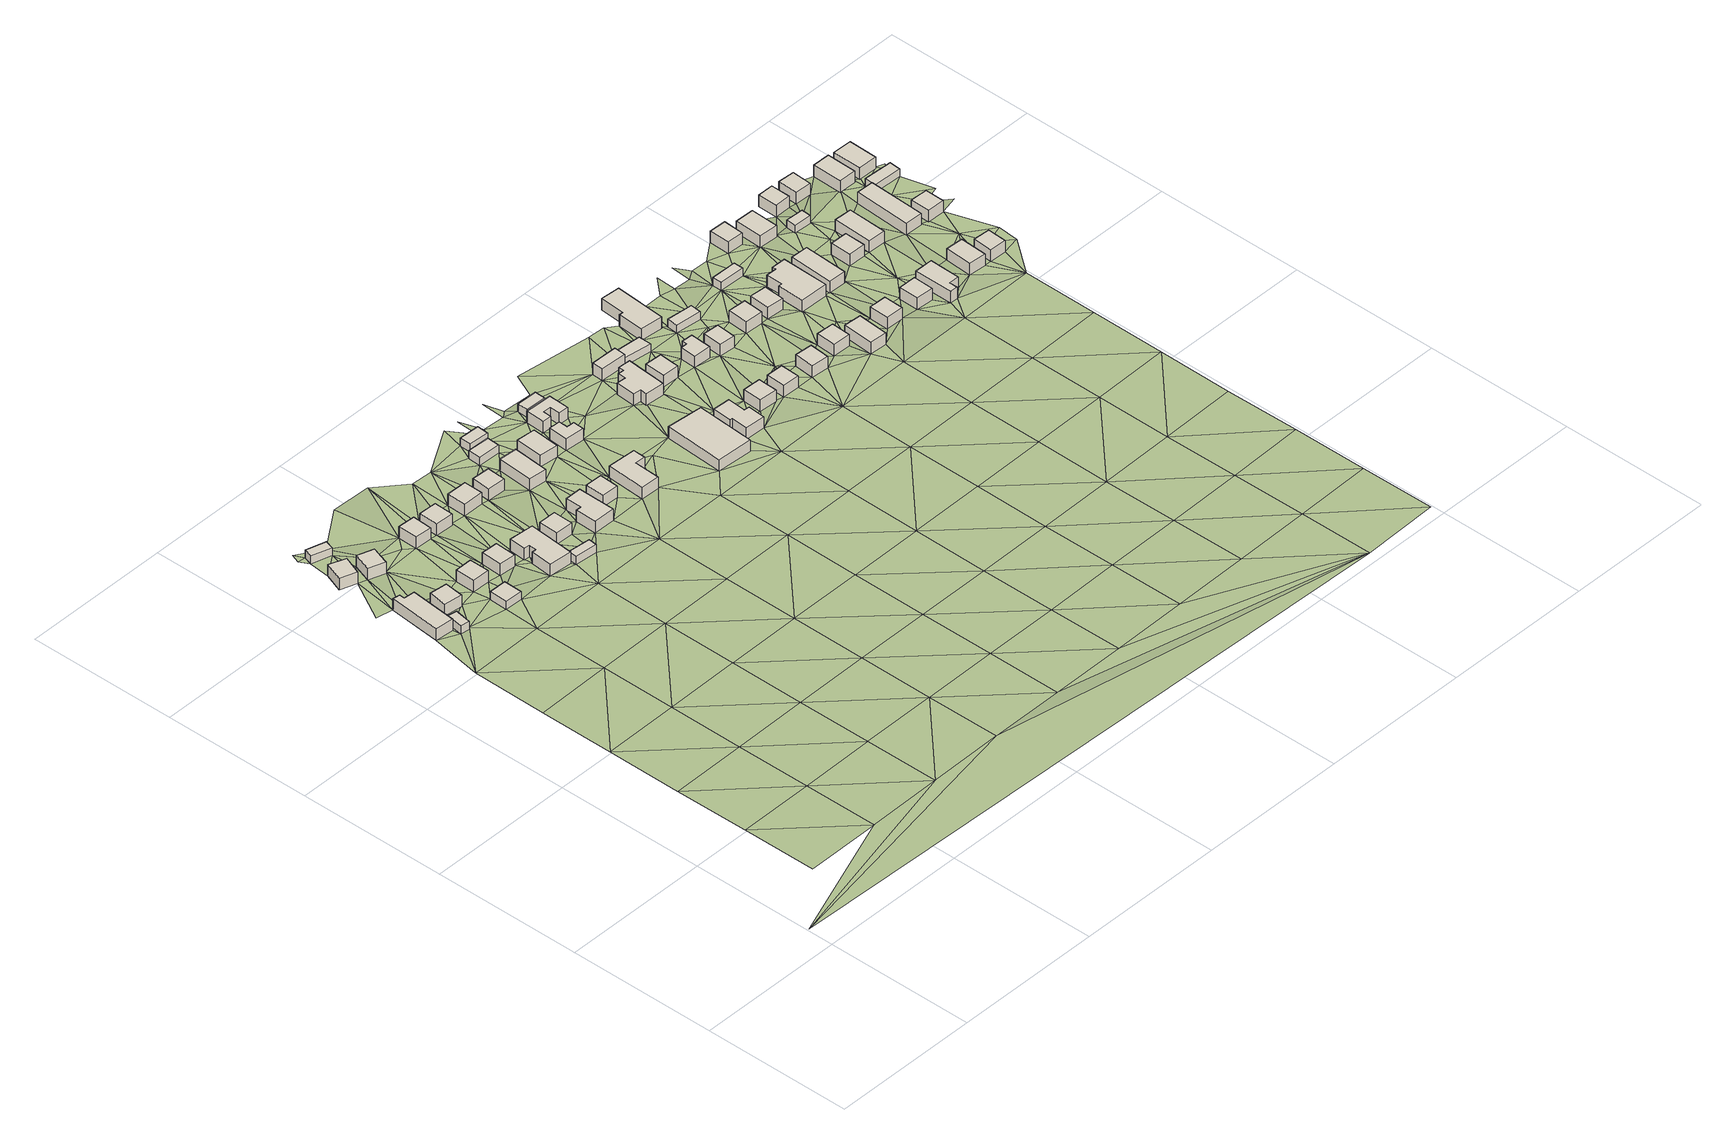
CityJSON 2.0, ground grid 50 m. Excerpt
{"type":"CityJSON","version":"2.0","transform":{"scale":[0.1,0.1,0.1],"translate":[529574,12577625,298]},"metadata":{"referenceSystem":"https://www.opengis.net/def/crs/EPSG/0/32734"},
"CityObjects":{
"building1":{"type":"Building","attributes":{"address":"93 Thorn Lane Mamre 7347 Cape Town","building":"house","building:levels":"1","building_height":4.1,"plus_code":"4FRWFFP7+34F","ground_height":160.48,"roof_height":164.58},"geometry":[{"type":"Solid","lod":"1","boundaries":[[[[0,1,2,3]],[[1,4,5,2]],[[4,6,7,5]],[[6,8,9,7]],[[8,10,11,9]],[[10,0,3,11]],[[3,2,5,7,9,11]],[[10,8,6,4,1,0]]]]}]},
"building2":{"type":"Building","attributes":{"building":"cabin","building:levels":"1","building_height":2.8,"plus_code":"4FRWFFP7+24X","ground_height":160.48,"roof_height":163.28},"geometry":[{"type":"Solid","lod":"1","boundaries":[[[[12,13,14,15]],[[13,16,17,14]],[[16,18,19,17]],[[18,12,15,19]],[[15,14,17,19]],[[18,16,13,12]]]]}]},
"building3":{"type":"Building","attributes":{"address":"96 Thorn Lane Mamre 7347 Cape Town","building":"house","building:levels":"1","building_height":4.1,"plus_code":"4FRWFFP7+54F","ground_height":160.54,"roof_height":164.64},"geometry":[{"type":"Solid","lod":"1","boundaries":[[[[20,21,22,23]],[[21,24,25,22]],[[24,26,27,25]],[[26,20,23,27]],[[23,22,25,27]],[[26,24,21,20]]]]}]},
"building4":{"type":"Building","attributes":{"address":"91 Thorn Lane Mamre 7347 Cape Town","building":"house","building:levels":"1","building_height":4.1,"plus_code":"4FRWFFP7+35C","ground_height":160.48,"roof_height":164.58},"geometry":[{"type":"Solid","lod":"1","boundaries":[[[[28,29,30,31]],[[29,32,33,30]],[[32,34,35,33]],[[34,28,31,35]],[[31,30,33,35]],[[34,32,29,28]]]]}]},
"building5":{"type":"Building","attributes":{"building":"cabin","building:levels":"1","building_height":2.8,"plus_code":"4FRWFFP7+64G","ground_height":160.51,"roof_height":163.31},"geometry":[{"type":"Solid","lod":"1","boundaries":[[[[36,37,38,39]],[[37,40,41,38]],[[40,42,43,41]],[[42,36,39,43]],[[39,38,41,43]],[[42,40,37,36]]]]}]},
"building6":{"type":"Building","attributes":{"address":"92 Thorn Lane Mamre 7347 Cape Town","building":"house","building:levels":"1","building_height":4.1,"plus_code":"4FRWFFP7+556","ground_height":160.54,"roof_height":164.64},"geometry":[{"type":"Solid","lod":"1","boundaries":[[[[44,45,46,47]],[[45,48,49,46]],[[48,50,51,49]],[[50,44,47,51]],[[47,46,49,51]],[[50,48,45,44]]]]}]},
"building7":{"type":"Building","attributes":{"building":"cabin","building:levels":"1","building_height":2.8,"plus_code":"4FRWFFP7+26M","ground_height":160.92,"roof_height":163.72},"geometry":[{"type":"Solid","lod":"1","boundaries":[[[[52,53,54,55]],[[53,56,57,54]],[[56,58,59,57]],[[58,52,55,59]],[[55,54,57,59]],[[58,56,53,52]]]]}]},
"building8":{"type":"Building","attributes":{"address":"89 Thorn Lane Mamre 7347 Cape Town","building":"house","building:levels":"1","building_height":4.1,"plus_code":"4FRWFFP7+36F","ground_height":161.08,"roof_height":165.18},"geometry":[{"type":"Solid","lod":"1","boundaries":[[[[60,61,62,63]],[[61,64,65,62]],[[64,66,67,65]],[[66,60,63,67]],[[63,62,65,67]],[[66,64,61,60]]]]}]},
"building9":{"type":"Building","attributes":{"address":"87 Thorn Lane Mamre 7347 Cape Town","building":"house","building:levels":"1","building_height":4.1,"plus_code":"4FRWFFP7+37C","ground_height":161.08,"roof_height":165.18},"geometry":[{"type":"Solid","lod":"1","boundaries":[[[[68,69,70,71]],[[69,72,73,70]],[[72,74,75,73]],[[74,68,71,75]],[[71,70,73,75]],[[74,72,69,68]]]]}]},
"building10":{"type":"Building","attributes":{"address":"90 Thorn Lane Mamre 7347 Cape Town","building":"house","building:levels":"1","building_height":4.1,"plus_code":"4FRWFFP7+568","ground_height":161.17,"roof_height":165.27},"geometry":[{"type":"Solid","lod":"1","boundaries":[[[[76,77,78,79]],[[77,80,81,78]],[[80,82,83,81]],[[82,76,79,83]],[[79,78,81,83]],[[82,80,77,76]]]]}]},
"building11":{"type":"Building","attributes":{"address":"85 Thorn Lane Mamre 7347 Cape Town","building":"house","building:levels":"1","building_height":4.1,"plus_code":"4FRWFFP7+382","ground_height":161.43,"roof_height":165.53},"geometry":[{"type":"Solid","lod":"1","boundaries":[[[[84,85,86,87]],[[85,88,89,86]],[[88,90,91,89]],[[90,92,93,91]],[[92,94,95,93]],[[94,96,97,95]],[[96,98,99,97]],[[98,84,87,99]],[[87,86,89,91,93,95,97,99]],[[98,96,94,92,90,88,85,84]]]]}]},
"building12":{"type":"Building","attributes":{"address":"88 Thorn Lane Mamre 7347 Cape Town","building":"house","building:levels":"1","building_height":4.1,"plus_code":"4FRWFFP7+577","ground_height":161.17,"roof_height":165.27},"geometry":[{"type":"Solid","lod":"1","boundaries":[[[[100,101,102,103]],[[101,104,105,102]],[[104,106,107,105]],[[106,100,103,107]],[[103,102,105,107]],[[106,104,101,100]]]]}]},
"building13":{"type":"Building","attributes":{"building":"cabin","building:levels":"1","building_height":2.8,"plus_code":"4FRWFFP7+28G","ground_height":161.43,"roof_height":164.23},"geometry":[{"type":"Solid","lod":"1","boundaries":[[[[108,109,110,111]],[[109,112,113,110]],[[112,114,115,113]],[[114,108,111,115]],[[111,110,113,115]],[[114,112,109,108]]]]}]},
"building14":{"type":"Building","attributes":{"address":"83 Thorn Lane Mamre 7347 Cape Town","building":"house","building:levels":"1","building_height":4.1,"plus_code":"4FRWFFP7+389","ground_height":161.64,"roof_height":165.74},"geometry":[{"type":"Solid","lod":"1","boundaries":[[[[116,117,118,119]],[[117,120,121,118]],[[120,122,123,121]],[[122,116,119,123]],[[119,118,121,123]],[[122,120,117,116]]]]}]},
"building15":{"type":"Building","attributes":{"address":"86 Thorn Lane Mamre 7347 Cape Town","building":"house","building:levels":"1","building_height":4.1,"plus_code":"4FRWFFP7+587","ground_height":161.76,"roof_height":165.86},"geometry":[{"type":"Solid","lod":"1","boundaries":[[[[124,125,126,127]],[[125,128,129,126]],[[128,130,131,129]],[[130,124,127,131]],[[127,126,129,131]],[[130,128,125,124]]]]}]},
"building16":{"type":"Building","attributes":{"address":"84 Thorn Lane Mamre 7347 Cape Town","building":"house","building:levels":"1","building_height":4.1,"plus_code":"4FRWFFP7+592","ground_height":161.76,"roof_height":165.86},"geometry":[{"type":"Solid","lod":"1","boundaries":[[[[132,133,134,135]],[[133,136,137,134]],[[136,138,139,137]],[[138,132,135,139]],[[135,134,137,139]],[[138,136,133,132]]]]}]},
"building17":{"type":"Building","attributes":{"address":"81 Thorn Lane Mamre 7347 Cape Town","building":"house","building:levels":"1","building_height":4.1,"plus_code":"4FRWFFP7+29X","ground_height":162.16,"roof_height":166.26},"geometry":[{"type":"Solid","lod":"1","boundaries":[[[[140,141,142,143]],[[141,144,145,142]],[[144,146,147,145]],[[146,148,149,147]],[[148,150,151,149]],[[150,140,143,151]],[[143,142,145,147,149,151]],[[150,148,146,144,141,140]]]]}]},
"building18":{"type":"Building","attributes":{"address":"82 Thorn Lane Mamre 7347 Cape Town","building":"house","building:levels":"1","building_height":4.1,"plus_code":"4FRWFFP7+49X","ground_height":162.25,"roof_height":166.35},"geometry":[{"type":"Solid","lod":"1","boundaries":[[[[152,153,154,155]],[[153,156,157,154]],[[156,158,159,157]],[[158,152,155,159]],[[155,154,157,159]],[[158,156,153,152]]]]}]},
"building19":{"type":"Building","attributes":{"address":"79 Thorn Lane Mamre 7347 Cape Town","building":"house","building:levels":"1","building_height":4.1,"plus_code":"4FRWFFP7+3C8","ground_height":162.16,"roof_height":166.26},"geometry":[{"type":"Solid","lod":"1","boundaries":[[[[160,161,162,163]],[[161,164,165,162]],[[164,166,167,165]],[[166,160,163,167]],[[163,162,165,167]],[[166,164,161,160]]]]}]},
"building20":{"type":"Building","attributes":{"building":"cabin","building:levels":"1","building_height":2.8,"plus_code":"4FRWFFP7+59X","ground_height":162.25,"roof_height":165.05},"geometry":[{"type":"Solid","lod":"1","boundaries":[[[[168,169,170,171]],[[169,172,173,170]],[[172,174,175,173]],[[174,168,171,175]],[[171,170,173,175]],[[174,172,169,168]]]]}]},
"building21":{"type":"Building","attributes":{"building":"cabin","building:levels":"1","building_height":2.8,"plus_code":"4FRWFFP7+6C6","ground_height":162.2,"roof_height":165},"geometry":[{"type":"Solid","lod":"1","boundaries":[[[[176,177,178,179]],[[177,180,181,178]],[[180,182,183,181]],[[182,176,179,183]],[[179,178,181,183]],[[182,180,177,176]]]]}]},
"building22":{"type":"Building","attributes":{"address":"80 Thorn Lane Mamre 7347 Cape Town","building":"house","building:levels":"1","building_height":4.1,"plus_code":"4FRWFFP7+5C5","ground_height":162.25,"roof_height":166.35},"geometry":[{"type":"Solid","lod":"1","boundaries":[[[[184,185,186,187]],[[185,188,189,186]],[[188,190,191,189]],[[190,184,187,191]],[[187,186,189,191]],[[190,188,185,184]]]]}]},
"building23":{"type":"Building","attributes":{"address":"77 Thorn Lane Mamre 7347 Cape Town","building":"house","building:levels":"1","building_height":4.1,"plus_code":"4FRWFFP7+2FV","ground_height":162.16,"roof_height":166.26},"geometry":[{"type":"Solid","lod":"1","boundaries":[[[[192,193,194,195]],[[193,196,197,194]],[[196,198,199,197]],[[198,200,201,199]],[[200,202,203,201]],[[202,192,195,203]],[[195,194,197,199,201,203]],[[202,200,198,196,193,192]]]]}]},
"building24":{"type":"Building","attributes":{"address":"78 Thorn Lane Mamre 7347 Cape Town","building":"house","building:levels":"1","building_height":4.1,"plus_code":"4FRWFFP7+4FW","ground_height":162.25,"roof_height":166.35},"geometry":[{"type":"Solid","lod":"1","boundaries":[[[[204,205,206,207]],[[205,208,209,206]],[[208,210,211,209]],[[210,212,213,211]],[[212,214,215,213]],[[214,204,207,215]],[[207,206,209,211,213,215]],[[214,212,210,208,205,204]]]]}]},
"building25":{"type":"Building","attributes":{"address":"Thorn Lane Mamre 7347 Cape Town","building":"house","building:levels":"1","building_height":4.1,"plus_code":"4FRWFFP7+5FQ","ground_height":162.25,"roof_height":166.35},"geometry":[{"type":"Solid","lod":"1","boundaries":[[[[216,217,218,219]],[[217,220,221,218]],[[220,222,223,221]],[[222,224,225,223]],[[224,226,227,225]],[[226,228,229,227]],[[228,230,231,229]],[[230,216,219,231]],[[219,218,221,223,225,227,229,231]],[[230,228,226,224,222,220,217,216]]]]}]},
"building26":{"type":"Building","attributes":{"building":"cabin","building:levels":"1","building_height":2.8,"plus_code":"4FRWFFP7+6F5","ground_height":162.59,"roof_height":165.39},"geometry":[{"type":"Solid","lod":"1","boundaries":[[[[232,233,234,235]],[[233,236,237,234]],[[236,238,239,237]],[[238,232,235,239]],[[235,234,237,239]],[[238,236,233,232]]]]}]},
"building27":{"type":"Building","attributes":{"building":"yes","building:levels":"1","building_height":4.1,"plus_code":"4FRWFFP7+2HP","ground_height":162.23,"roof_height":166.33},"geometry":[{"type":"Solid","lod":"1","boundaries":[[[[240,241,242,243]],[[241,244,245,242]],[[244,246,247,245]],[[246,240,243,247]],[[243,242,245,247]],[[246,244,241,240]]]]}]},
"building28":{"type":"Building","attributes":{"address":"73 Thorn Lane Mamre 7347 Cape Town","building":"house","building:levels":"1","building_height":4.1,"plus_code":"4FRWFFP7+2JW","ground_height":162.52,"roof_height":166.62},"geometry":[{"type":"Solid","lod":"1","boundaries":[[[[248,249,250,251]],[[249,252,253,250]],[[252,254,255,253]],[[254,256,257,255]],[[256,258,259,257]],[[258,260,261,259]],[[260,262,263,261]],[[262,248,251,263]],[[251,250,253,255,257,259,261,263]],[[262,260,258,256,254,252,249,248]]]]}]},
"building29":{"type":"Building","attributes":{"address":"76 Thorn Lane Mamre 7347 Cape Town","building":"house","building:levels":"1","building_height":4.1,"plus_code":"4FRWFFP7+4HX","ground_height":162.63,"roof_height":166.73},"geometry":[{"type":"Solid","lod":"1","boundaries":[[[[264,265,266,267]],[[265,268,269,266]],[[268,270,271,269]],[[270,272,273,271]],[[272,274,275,273]],[[274,276,277,275]],[[276,278,279,277]],[[278,280,281,279]],[[280,282,283,281]],[[282,264,267,283]],[[267,266,269,271,273,275,277,279,281,283]],[[282,280,278,276,274,272,270,268,265,264]]]]}]},
"building30":{"type":"Building","attributes":{"building":"yes","building:levels":"1","building_height":4.1,"plus_code":"4FRWFFP7+5JJ","ground_height":163.01,"roof_height":167.11},"geometry":[{"type":"Solid","lod":"1","boundaries":[[[[284,285,286,287]],[[285,288,289,286]],[[288,290,291,289]],[[290,284,287,291]],[[287,286,289,291]],[[290,288,285,284]]]]}]},
"building31":{"type":"Building","attributes":{"address":"74 Thorn Lane Mamre 7347 Cape Town","building":"house","building:levels":"1","building_height":4.1,"plus_code":"4FRWFFP7+4JQ","ground_height":163.01,"roof_height":167.11},"geometry":[{"type":"Solid","lod":"1","boundaries":[[[[292,293,294,295]],[[293,296,297,294]],[[296,298,299,297]],[[298,292,295,299]],[[295,294,297,299]],[[298,296,293,292]]]]}]},
"building32":{"type":"Building","attributes":{"address":"71 Thorn Lane Mamre 7347 Cape Town","building":"house","building:levels":"1","building_height":4.1,"plus_code":"4FRWFFP7+2MW","ground_height":162.96,"roof_height":167.06},"geometry":[{"type":"Solid","lod":"1","boundaries":[[[[300,301,302,303]],[[301,304,305,302]],[[304,306,307,305]],[[306,300,303,307]],[[303,302,305,307]],[[306,304,301,300]]]]}]},
"building33":{"type":"Building","attributes":{"building":"cabin","building:levels":"1","building_height":2.8,"plus_code":"4FRWFFP7+5JQ","ground_height":163.01,"roof_height":165.81},"geometry":[{"type":"Solid","lod":"1","boundaries":[[[[285,284,308,309]],[[284,310,311,308]],[[310,312,313,311]],[[312,285,309,313]],[[309,308,311,313]],[[312,310,284,285]]]]}]},
"building34":{"type":"Building","attributes":{"address":"69 Thorn Lane Mamre 7347 Cape Town","building":"house","building:levels":"1","building_height":4.1,"plus_code":"4FRWFFP7+2PM","ground_height":163.37,"roof_height":167.47},"geometry":[{"type":"Solid","lod":"1","boundaries":[[[[314,315,316,317]],[[315,318,319,316]],[[318,320,321,319]],[[320,314,317,321]],[[317,316,319,321]],[[320,318,315,314]]]]}]},
"building35":{"type":"Building","attributes":{"address":"72 Thorn Lane Mamre 7347 Cape Town","building":"house","building:levels":"1","building_height":4.1,"plus_code":"4FRWFFP7+4MQ","ground_height":163.01,"roof_height":167.11},"geometry":[{"type":"Solid","lod":"1","boundaries":[[[[322,323,324,325]],[[323,326,327,324]],[[326,328,329,327]],[[328,330,331,329]],[[330,332,333,331]],[[332,322,325,333]],[[325,324,327,329,331,333]],[[332,330,328,326,323,322]]]]}]},
"building36":{"type":"Building","attributes":{"address":"70 Thorn Lane Mamre 7347 Cape Town","building":"house","building:levels":"1","building_height":4.1,"plus_code":"4FRWFFP7+4PF","ground_height":163.37,"roof_height":167.47},"geometry":[{"type":"Solid","lod":"1","boundaries":[[[[334,335,336,337]],[[335,338,339,336]],[[338,340,341,339]],[[340,334,337,341]],[[337,336,339,341]],[[340,338,335,334]]]]}]},
"building37":{"type":"Building","attributes":{"address":"51 Palm Lane Mamre 7347 Cape Town","building":"house","building:levels":"1","building_height":4.1,"plus_code":"4FRWFFP7+6M5","ground_height":162.97,"roof_height":167.07},"geometry":[{"type":"Solid","lod":"1","boundaries":[[[[342,343,344,345]],[[343,346,347,344]],[[346,348,349,347]],[[348,350,351,349]],[[350,352,353,351]],[[352,342,345,353]],[[345,344,347,349,351,353]],[[352,350,348,346,343,342]]]]}]},
"building38":{"type":"Building","attributes":{"address":"67 Thorn Lane Mamre 7347 Cape Town","building":"house","building:levels":"1","building_height":4.1,"plus_code":"4FRWFFP7+2QM","ground_height":163.37,"roof_height":167.47},"geometry":[{"type":"Solid","lod":"1","boundaries":[[[[354,355,356,357]],[[355,358,359,356]],[[358,360,361,359]],[[360,354,357,361]],[[357,356,359,361]],[[360,358,355,354]]]]}]},
"building39":{"type":"Building","attributes":{"building":"cabin","building:levels":"1","building_height":2.8,"plus_code":"4FRWFFP7+5PG","ground_height":163.37,"roof_height":166.17},"geometry":[{"type":"Solid","lod":"1","boundaries":[[[[362,363,364,365]],[[363,366,367,364]],[[366,368,369,367]],[[368,362,365,369]],[[365,364,367,369]],[[368,366,363,362]]]]}]},
"building40":{"type":"Building","attributes":{"address":"68 Thorn Lane Mamre 7347 Cape Town","building":"house","building:levels":"1","building_height":4.1,"plus_code":"4FRWFFP7+4QG","ground_height":163.37,"roof_height":167.47},"geometry":[{"type":"Solid","lod":"1","boundaries":[[[[370,371,372,373]],[[371,374,375,372]],[[374,376,377,375]],[[376,370,373,377]],[[373,372,375,377]],[[376,374,371,370]]]]}]},
"building41":{"type":"Building","attributes":{"address":"65 Thorn Lane Mamre 7347 Cape Town","building":"house","building:levels":"1","building_height":4.1,"plus_code":"4FRWFFP7+2RJ","ground_height":163.92,"roof_height":168.02},"geometry":[{"type":"Solid","lod":"1","boundaries":[[[[378,379,380,381]],[[379,382,383,380]],[[382,384,385,383]],[[384,378,381,385]],[[381,380,383,385]],[[384,382,379,378]]]]}]},
"building42":{"type":"Building","attributes":{"address":"63 Thorn Lane Mamre 7347 Cape Town","building":"house","building:levels":"1","building_height":4.1,"plus_code":"4FRWFFP7+2RH","ground_height":163.48,"roof_height":167.58},"geometry":[{"type":"Solid","lod":"1","boundaries":[[[[386,387,388,389]],[[387,390,391,388]],[[390,392,393,391]],[[392,386,389,393]],[[389,388,391,393]],[[392,390,387,386]]]]}]},
"building43":{"type":"Building","attributes":{"address":"66 Thorn Lane Mamre 7347 Cape Town","building":"house","building:levels":"1","building_height":4.1,"plus_code":"4FRWFFP7+4RC","ground_height":163.76,"roof_height":167.86},"geometry":[{"type":"Solid","lod":"1","boundaries":[[[[394,395,396,397]],[[395,398,399,396]],[[398,400,401,399]],[[400,394,397,401]],[[397,396,399,401]],[[400,398,395,394]]]]}]},
"building44":{"type":"Building","attributes":{"building":"cabin","building:levels":"1","building_height":2.8,"plus_code":"4FRWFFP7+5RM","ground_height":163.76,"roof_height":166.56},"geometry":[{"type":"Solid","lod":"1","boundaries":[[[[402,403,404,405]],[[403,406,407,404]],[[406,408,409,407]],[[408,402,405,409]],[[405,404,407,409]],[[408,406,403,402]]]]}]},
"building45":{"type":"Building","attributes":{"address":"64 Thorn Lane Mamre 7347 Cape Town","building":"house","building:levels":"1","building_height":4.1,"plus_code":"4FRWFFP7+4V6","ground_height":163.76,"roof_height":167.86},"geometry":[{"type":"Solid","lod":"1","boundaries":[[[[410,411,412,413]],[[411,414,415,412]],[[414,416,417,415]],[[416,418,419,417]],[[418,420,421,419]],[[420,422,423,421]],[[422,424,425,423]],[[424,410,413,425]],[[413,412,415,417,419,421,423,425]],[[424,422,420,418,416,414,411,410]]]]}]},
"building46":{"type":"Building","attributes":{"address":"61 Thorn Lane Mamre 7347 Cape Town","building":"house","building:levels":"1","building_height":4.1,"plus_code":"4FRWFFP7+2VH","ground_height":163.92,"roof_height":168.02},"geometry":[{"type":"Solid","lod":"1","boundaries":[[[[426,427,428,429]],[[427,430,431,428]],[[430,432,433,431]],[[432,426,429,433]],[[429,428,431,433]],[[432,430,427,426]]]]}]},
"building47":{"type":"Building","attributes":{"address":"62 Thorn Lane Mamre 7347 Cape Town","building":"house","building:levels":"1","building_height":4.1,"plus_code":"4FRWFFP7+4VH","ground_height":163.76,"roof_height":167.86},"geometry":[{"type":"Solid","lod":"1","boundaries":[[[[434,435,436,437]],[[435,438,439,436]],[[438,440,441,439]],[[440,434,437,441]],[[437,436,439,441]],[[440,438,435,434]]]]}]},
"building48":{"type":"Building","attributes":{"address":"59 Palm Lane Mamre 7347 Cape Town","building":"house","building:levels":"1","building_height":4.1,"plus_code":"4FRWFFP7+6VF","ground_height":163.5,"roof_height":167.6},"geometry":[{"type":"Solid","lod":"1","boundaries":[[[[442,443,444,445]],[[443,446,447,444]],[[446,448,449,447]],[[448,442,445,449]],[[445,444,447,449]],[[448,446,443,442]]]]}]},
"building49":{"type":"Building","attributes":{"address":"59 Thorn Lane Mamre 7347 Cape Town","building":"house","building:levels":"1","building_height":4.1,"plus_code":"4FRWFFP7+2WH","ground_height":164.05,"roof_height":168.15},"geometry":[{"type":"Solid","lod":"1","boundaries":[[[[450,451,452,453]],[[451,454,455,452]],[[454,456,457,455]],[[456,450,453,457]],[[453,452,455,457]],[[456,454,451,450]]]]}]},
"building50":{"type":"Building","attributes":{"address":"61 Palm Lane Mamre 7347 Cape Town","building":"house","building:levels":"1","building_height":4.1,"plus_code":"4FRWFFP7+6W2","ground_height":163.5,"roof_height":167.6},"geometry":[{"type":"Solid","lod":"1","boundaries":[[[[458,459,460,461]],[[459,462,463,460]],[[462,464,465,463]],[[464,458,461,465]],[[461,460,463,465]],[[464,462,459,458]]]]}]},
"building51":{"type":"Building","attributes":{"address":"57 Thorn Lane Mamre 7347 Cape Town","building":"house","building:levels":"1","building_height":4.1,"plus_code":"4FRWFFP7+2XF","ground_height":164.05,"roof_height":168.15},"geometry":[{"type":"Solid","lod":"1","boundaries":[[[[466,467,468,469]],[[467,470,471,468]],[[470,472,473,471]],[[472,474,475,473]],[[474,476,477,475]],[[476,466,469,477]],[[469,468,471,473,475,477]],[[476,474,472,470,467,466]]]]}]},
"building52":{"type":"Building","attributes":{"address":"60 Thorn Lane Mamre 7347 Cape Town","building":"house","building:levels":"1","building_height":4.1,"plus_code":"4FRWFFP7+4W9","ground_height":164.05,"roof_height":168.15},"geometry":[{"type":"Solid","lod":"1","boundaries":[[[[478,479,480,481]],[[479,482,483,480]],[[482,484,485,483]],[[484,478,481,485]],[[481,480,483,485]],[[484,482,479,478]]]]}]},
"building53":{"type":"Building","attributes":{"building":"cabin","building:levels":"1","building_height":2.8,"plus_code":"4FRWFFP7+5XJ","ground_height":163.62,"roof_height":166.42},"geometry":[{"type":"Solid","lod":"1","boundaries":[[[[486,487,488,489]],[[487,490,491,488]],[[490,492,493,491]],[[492,486,489,493]],[[489,488,491,493]],[[492,490,487,486]]]]}]},
"building54":{"type":"Building","attributes":{"address":"58 Thorn Lane Mamre 7347 Cape Town","building":"house","building:levels":"1","building_height":4.1,"plus_code":"4FRWFFP7+4XG","ground_height":164.05,"roof_height":168.15},"geometry":[{"type":"Solid","lod":"1","boundaries":[[[[494,495,496,497]],[[495,498,499,496]],[[498,500,501,499]],[[500,494,497,501]],[[497,496,499,501]],[[500,498,495,494]]]]}]},
"building55":{"type":"Building","attributes":{"address":"63 Palm Lane Mamre 7347 Cape Town","building":"house","building:levels":"1","building_height":4.1,"plus_code":"4FRWFFP7+6XC","ground_height":163.62,"roof_height":167.72},"geometry":[{"type":"Solid","lod":"1","boundaries":[[[[502,503,504,505]],[[503,506,507,504]],[[506,508,509,507]],[[508,502,505,509]],[[505,504,507,509]],[[508,506,503,502]]]]}]},
"building56":{"type":"Building","attributes":{"address":"55 Thorn Lane Mamre 7347 Cape Town","building":"house","building:levels":"1","building_height":4.1,"plus_code":"4FRWFFP8+22G","ground_height":164.61,"roof_height":168.71},"geometry":[{"type":"Solid","lod":"1","boundaries":[[[[510,511,512,513]],[[511,514,515,512]],[[514,516,517,515]],[[516,510,513,517]],[[513,512,515,517]],[[516,514,511,510]]]]}]},
"building57":{"type":"Building","attributes":{"address":"53 Thorn Lane Mamre 7347 Cape Town","building":"house","building:levels":"1","building_height":4.1,"plus_code":"4FRWFFP8+236","ground_height":164.61,"roof_height":168.71},"geometry":[{"type":"Solid","lod":"1","boundaries":[[[[518,519,520,521]],[[519,522,523,520]],[[522,524,525,523]],[[524,518,521,525]],[[521,520,523,525]],[[524,522,519,518]]]]}]},
"building58":{"type":"Building","attributes":{"address":"65 Palm Lane Mamre 7347 Cape Town","building":"house","building:levels":"1","building_height":4.1,"plus_code":"4FRWFFP7+6XH","ground_height":163.62,"roof_height":167.72},"geometry":[{"type":"Solid","lod":"1","boundaries":[[[[526,527,528,529]],[[527,530,531,528]],[[530,532,533,531]],[[532,526,529,533]],[[529,528,531,533]],[[532,530,527,526]]]]}]},
"building59":{"type":"Building","attributes":{"address":"56 Thorn Lane Mamre 7347 Cape Town","building":"house","building:levels":"1","building_height":4.1,"plus_code":"4FRWFFP8+42G","ground_height":164.31,"roof_height":168.41},"geometry":[{"type":"Solid","lod":"1","boundaries":[[[[534,535,536,537]],[[535,538,539,536]],[[538,540,541,539]],[[540,534,537,541]],[[537,536,539,541]],[[540,538,535,534]]]]}]},
"building60":{"type":"Building","attributes":{"address":"54 Thorn Lane Mamre 7347 Cape Town","building":"house","building:levels":"1","building_height":4.1,"plus_code":"4FRWFFP8+433","ground_height":164.31,"roof_height":168.41},"geometry":[{"type":"Solid","lod":"1","boundaries":[[[[542,543,544,545]],[[543,546,547,544]],[[546,548,549,547]],[[548,542,545,549]],[[545,544,547,549]],[[548,546,543,542]]]]}]},
"building61":{"type":"Building","attributes":{"address":"67 Palm Lane Mamre 7347 Cape Town","building":"house","building:levels":"1","building_height":4.1,"plus_code":"4FRWFFP8+625","ground_height":163.8,"roof_height":167.9},"geometry":[{"type":"Solid","lod":"1","boundaries":[[[[550,551,552,553]],[[551,554,555,552]],[[554,556,557,555]],[[556,550,553,557]],[[553,552,555,557]],[[556,554,551,550]]]]}]},
"building62":{"type":"Building","attributes":{"building":"cabin","building:levels":"1","building_height":2.8,"plus_code":"4FRWFFP8+538","ground_height":164.31,"roof_height":167.11},"geometry":[{"type":"Solid","lod":"1","boundaries":[[[[558,559,560,561]],[[559,562,563,560]],[[562,564,565,563]],[[564,558,561,565]],[[561,560,563,565]],[[564,562,559,558]]]]}]},
"building63":{"type":"Building","attributes":{"address":"69 Palm Lane Mamre 7347 Cape Town","building":"house","building:levels":"1","building_height":4.1,"plus_code":"4FRWFFP8+634","ground_height":163.8,"roof_height":167.9},"geometry":[{"type":"Solid","lod":"1","boundaries":[[[[566,567,568,569]],[[567,570,571,568]],[[570,572,573,571]],[[572,566,569,573]],[[569,568,571,573]],[[572,570,567,566]]]]}]},
"terrain1":{"type":"TINRelief","geometry":[{"type":"CompositeSurface","lod":"1","boundaries":[[[574,575,576]],[[575,577,578]],[[579,576,580]],[[580,576,575]],[[581,582,579]],[[580,581,579]],[[577,583,578]],[[575,578,580]],[[584,582,585]],[[581,586,582]],[[587,584,585]],[[585,582,586]],[[588,581,580]],[[587,18,8]],[[588,580,578]],[[589,18,587]],[[18,10,8]],[[586,581,590]],[[591,589,587]],[[591,587,585]],[[18,16,10]],[[24,592,6]],[[590,581,588]],[[0,10,16]],[[1,0,4]],[[593,29,16]],[[16,29,0]],[[4,45,6]],[[6,45,24]],[[594,593,589]],[[595,0,29]],[[594,29,593]],[[596,4,0]],[[0,595,597]],[[585,586,598]],[[4,596,45]],[[58,589,591]],[[42,40,599]],[[590,600,586]],[[589,601,594]],[[599,40,602]],[[44,24,45]],[[36,42,20]],[[24,44,26]],[[20,26,36]],[[601,589,58]],[[0,597,596]],[[588,578,603]],[[40,37,602]],[[26,44,36]],[[64,597,594]],[[598,591,585]],[[598,586,600]],[[594,601,64]],[[591,52,58]],[[596,597,61]],[[604,36,44]],[[603,590,588]],[[597,64,61]],[[37,36,604]],[[603,578,583]],[[66,64,601]],[[596,605,604]],[[596,61,76]],[[606,66,601]],[[604,82,37]],[[591,607,52]],[[596,76,605]],[[608,600,590]],[[61,60,76]],[[606,69,66]],[[605,82,604]],[[598,607,591]],[[606,52,96]],[[60,66,68]],[[37,82,609]],[[68,66,69]],[[590,603,608]],[[606,610,69]],[[82,605,76]],[[77,76,60]],[[583,577,611]],[[96,610,606]],[[68,77,60]],[[52,607,96]],[[598,600,612]],[[77,68,101]],[[101,68,613]],[[610,96,614]],[[583,615,603]],[[608,612,600]],[[614,616,610]],[[613,610,617]],[[80,77,100]],[[100,77,101]],[[617,610,616]],[[82,618,609]],[[108,96,607]],[[619,616,614]],[[614,620,619]],[[618,82,80]],[[101,613,621]],[[108,98,96]],[[598,622,607]],[[618,80,100]],[[617,124,613]],[[621,613,124]],[[98,108,623]],[[603,624,608]],[[108,607,109]],[[612,622,598]],[[625,98,623]],[[625,124,617]],[[626,621,130]],[[626,627,100]],[[624,603,615]],[[623,120,625]],[[618,100,627]],[[621,124,130]],[[623,112,120]],[[120,117,625]],[[607,628,109]],[[627,626,130]],[[625,125,124]],[[608,629,612]],[[112,122,120]],[[622,628,607]],[[132,625,117]],[[112,109,148]],[[125,625,132]],[[122,112,148]],[[608,624,629]],[[630,627,130]],[[128,630,130]],[[122,146,116]],[[148,109,628]],[[122,148,146]],[[125,138,128]],[[152,117,116]],[[125,132,138]],[[132,117,152]],[[146,141,116]],[[630,128,138]],[[624,615,631]],[[632,622,612]],[[146,144,141]],[[150,148,628]],[[152,116,141]],[[612,629,633]],[[133,132,152]],[[172,630,138]],[[136,172,138]],[[622,632,628]],[[158,136,133]],[[158,133,152]],[[612,633,632]],[[141,153,152]],[[161,140,150]],[[141,140,153]],[[630,172,169]],[[150,628,196]],[[629,624,634]],[[172,136,158]],[[164,161,150]],[[160,140,161]],[[182,630,169]],[[153,140,160]],[[150,196,164]],[[634,624,631]],[[635,630,182]],[[172,158,174]],[[615,583,611]],[[166,153,160]],[[182,169,176]],[[636,196,628]],[[158,156,174]],[[176,169,168]],[[184,156,153]],[[633,629,637]],[[628,632,638]],[[639,156,184]],[[166,185,153]],[[166,164,193]],[[153,185,184]],[[196,193,164]],[[628,638,636]],[[177,176,168]],[[174,156,190]],[[156,639,190]],[[184,190,639]],[[180,635,182]],[[168,174,177]],[[634,637,629]],[[177,174,190]],[[185,166,193]],[[190,188,177]],[[177,640,180]],[[641,632,633]],[[185,193,214]],[[640,642,180]],[[643,644,636]],[[634,631,645]],[[185,212,188]],[[185,214,212]],[[640,177,217]],[[217,177,188]],[[637,641,633]],[[214,193,646]],[[193,647,646]],[[188,212,220]],[[648,643,636]],[[636,638,244]],[[631,615,611]],[[217,649,640]],[[220,217,188]],[[650,638,632]],[[220,212,651]],[[648,647,643]],[[636,244,648]],[[652,220,651]],[[651,653,654]],[[637,634,655]],[[236,649,217]],[[649,656,657]],[[641,650,632]],[[649,236,656]],[[658,652,651]],[[651,654,658]],[[236,217,238]],[[659,660,652]],[[652,658,659]],[[646,647,661]],[[238,217,662]],[[648,661,647]],[[654,646,663]],[[655,634,645]],[[664,658,654]],[[665,656,236]],[[648,244,661]],[[654,663,664]],[[638,666,244]],[[232,238,662]],[[641,637,667]],[[233,665,236]],[[662,664,663]],[[650,666,638]],[[233,232,662]],[[646,278,663]],[[646,661,278]],[[655,667,637]],[[645,631,611]],[[244,666,668]],[[290,662,663]],[[288,233,662]],[[288,665,233]],[[663,278,669]],[[278,661,670]],[[645,671,655]],[[650,641,672]],[[673,665,288]],[[661,674,670]],[[668,666,254]],[[667,675,641]],[[669,290,663]],[[254,676,668]],[[668,676,674]],[[662,290,288]],[[670,677,278]],[[254,678,676]],[[666,256,254]],[[674,676,679]],[[672,666,650]],[[641,675,672]],[[670,674,680]],[[681,669,682]],[[674,679,683]],[[681,290,669]],[[667,655,684]],[[674,683,680]],[[679,685,683]],[[290,681,686]],[[681,687,686]],[[673,288,688]],[[689,690,685]],[[671,684,655]],[[690,256,301]],[[686,284,290]],[[671,645,611]],[[296,680,683]],[[666,691,256]],[[292,680,293]],[[685,300,683]],[[690,300,685]],[[692,680,292]],[[680,296,293]],[[692,284,686]],[[300,690,301]],[[301,256,693]],[[694,675,667]],[[692,292,695]],[[672,691,666]],[[695,284,692]],[[288,285,688]],[[683,300,332]],[[332,296,683]],[[292,298,695]],[[256,315,693]],[[684,694,667]],[[310,284,695]],[[256,691,315]],[[695,298,310]],[[296,330,298]],[[696,672,675]],[[296,332,330]],[[697,693,314]],[[315,314,693]],[[698,688,285]],[[334,300,697]],[[330,310,298]],[[334,332,300]],[[285,312,698]],[[671,699,684]],[[694,696,675]],[[691,318,315]],[[700,310,330]],[[310,701,312]],[[697,314,702]],[[700,330,328]],[[699,671,611]],[[332,334,703]],[[312,701,350]],[[350,698,312]],[[702,334,697]],[[310,368,701]],[[310,700,368]],[[355,318,691]],[[704,691,672]],[[320,702,314]],[[355,320,318]],[[340,703,334]],[[703,340,705]],[[368,700,705]],[[706,694,684]],[[696,704,672]],[[707,701,368]],[[358,355,691]],[[354,702,320]],[[355,354,320]],[[334,702,335]],[[699,706,684]],[[705,340,708]],[[707,368,366]],[[368,705,708]],[[702,354,360]],[[708,340,338]],[[702,371,335]],[[709,707,366]],[[387,358,691]],[[338,335,371]],[[710,707,709]],[[368,708,362]],[[704,711,691]],[[709,366,363]],[[360,374,702]],[[611,712,699]],[[696,694,713]],[[338,370,708]],[[360,358,379]],[[374,371,702]],[[387,691,711]],[[706,714,694]],[[370,338,371]],[[370,362,708]],[[378,360,379]],[[379,358,387]],[[363,715,709]],[[360,378,374]],[[704,696,713]],[[694,714,713]],[[387,382,379]],[[363,716,715]],[[363,362,403]],[[362,370,403]],[[378,395,374]],[[706,699,717]],[[387,718,382]],[[403,370,376]],[[374,395,394]],[[376,374,394]],[[716,719,715]],[[402,716,363]],[[384,382,718]],[[720,395,378]],[[711,390,387]],[[712,717,699]],[[720,378,384]],[[403,402,363]],[[711,704,721]],[[403,376,394]],[[384,718,722]],[[398,395,720]],[[402,723,716]],[[720,384,722]],[[714,706,724]],[[394,400,403]],[[722,718,725]],[[713,721,704]],[[390,711,726]],[[420,398,720]],[[725,390,430]],[[400,398,420]],[[727,723,402]],[[717,724,706]],[[727,728,723]],[[403,400,416]],[[725,427,722]],[[729,720,722]],[[420,416,400]],[[390,726,430]],[[430,427,725]],[[402,730,727]],[[416,406,403]],[[416,420,418]],[[729,722,427]],[[402,408,730]],[[711,731,726]],[[721,731,711]],[[416,732,406]],[[416,414,732]],[[406,732,411]],[[713,714,733]],[[729,427,734]],[[411,732,414]],[[724,735,714]],[[736,734,427]],[[406,411,410]],[[443,730,408]],[[737,408,406]],[[729,734,438]],[[736,726,738]],[[736,739,734]],[[721,713,733]],[[410,729,438]],[[442,730,443]],[[726,451,738]],[[451,726,731]],[[714,735,733]],[[737,406,410]],[[408,737,443]],[[739,736,738]],[[737,410,438]],[[470,451,731]],[[446,443,737]],[[454,451,470]],[[738,740,739]],[[737,438,741]],[[742,731,721]],[[472,470,731]],[[740,738,743]],[[458,446,737]],[[741,739,478]],[[479,739,740]],[[448,446,458]],[[478,739,479]],[[454,470,744]],[[743,454,744]],[[737,741,745]],[[742,721,733]],[[743,744,740]],[[474,472,476]],[[740,482,479]],[[741,746,745]],[[741,478,747]],[[748,740,744]],[[472,731,749]],[[747,746,741]],[[498,482,740]],[[472,511,476]],[[486,745,746]],[[484,747,478]],[[750,745,506]],[[484,482,498]],[[740,748,500]],[[748,476,511]],[[500,498,740]],[[742,749,731]],[[506,745,486]],[[751,746,747]],[[495,484,498]],[[484,495,747]],[[511,472,749]],[[510,748,511]],[[486,752,506]],[[747,495,751]],[[753,748,510]],[[500,748,753]],[[506,752,508]],[[751,495,494]],[[514,511,749]],[[752,532,508]],[[526,752,751]],[[500,753,494]],[[519,514,749]],[[519,518,514]],[[516,514,518]],[[508,532,530]],[[526,532,752]],[[510,754,753]],[[754,510,516]],[[751,494,755]],[[522,519,749]],[[494,753,534]],[[751,755,526]],[[754,516,518]],[[754,756,753]],[[755,494,534]],[[749,757,522]],[[754,518,524]],[[756,754,758]],[[757,524,522]],[[758,548,756]],[[527,526,551]],[[755,551,526]],[[754,524,759]],[[756,548,540]],[[760,758,754]],[[534,562,755]],[[524,757,759]],[[534,540,562]],[[754,759,760]],[[548,761,540]],[[562,762,755]],[[564,540,761]],[[540,564,562]],[[761,548,546]],[[762,562,763]],[[760,764,546]],[[558,564,761]],[[761,546,765]],[[762,763,567]],[[762,567,550]],[[766,763,562]],[[761,765,558]],[[559,766,562]],[[766,559,767]]]}]}
},
"vertices":[
[310,1829,8],[273,1832,8],[273,1832,49],[310,1829,49],[274,1850,8],[274,1850,49],[250,1853,8],[250,1853,49],[234,1678,8],[234,1678,49],[295,1672,8],[295,1672,49],
[330,1642,8],[339,1698,8],[339,1698,36],[330,1642,36],[309,1703,8],[309,1703,36],[299,1647,8],[299,1647,36],
[239,2084,8],[215,2021,8],[215,2021,49],[239,2084,49],[269,2001,8],[269,2001,49],[293,2063,8],[293,2063,49],
[336,1793,8],[328,1731,8],[328,1731,49],[336,1793,49],[388,1724,8],[388,1724,49],[395,1787,8],[395,1787,49],
[311,2133,8],[319,2163,8],[319,2163,36],[311,2133,36],[254,2182,8],[254,2182,36],[245,2153,8],[245,2153,36],
[320,2052,8],[299,1990,8],[299,1990,49],[320,2052,49],[353,1972,8],[353,1972,49],[374,2034,8],[374,2034,49],
[517,1620,12],[518,1682,12],[518,1682,40],[517,1620,40],[459,1683,12],[459,1683,40],[458,1621,12],[458,1621,40],
[510,1802,14],[452,1802,14],[452,1802,55],[510,1802,55],[452,1736,14],[452,1736,55],[510,1736,14],[510,1736,55],
[556,1799,14],[552,1729,14],[552,1729,55],[556,1799,55],[608,1727,14],[608,1727,55],[611,1797,14],[611,1797,55],
[483,1979,14],[539,1976,14],[539,1976,55],[483,1979,55],[542,2041,14],[542,2041,55],[485,2044,14],[485,2044,55],
[730,1773,17],[647,1779,17],[647,1779,58],[730,1773,58],[643,1723,17],[643,1723,58],[663,1722,17],[663,1722,58],[661,1696,17],[661,1696,58],[646,1697,17],[646,1697,58],[641,1625,17],[641,1625,58],[718,1619,17],[718,1619,58],
[565,2039,14],[563,1974,14],[563,1974,55],[565,2039,55],[623,1972,14],[623,1972,55],[625,2037,14],[625,2037,55],
[725,1605,17],[800,1598,17],[800,1598,45],[725,1605,45],[803,1628,17],[803,1628,45],[727,1635,17],[727,1635,45],
[812,1765,19],[753,1766,19],[753,1766,60],[812,1765,60],[751,1700,19],[751,1700,60],[811,1699,19],[811,1699,60],
[671,1969,20],[740,1968,20],[740,1968,61],[671,1969,61],[741,2032,20],[741,2032,61],[673,2033,20],[673,2033,61],
[765,1965,20],[825,1962,20],[825,1962,61],[765,1965,61],[828,2024,20],[828,2024,61],[768,2027,20],[768,2027,61],
[928,1776,24],[873,1776,24],[873,1776,65],[928,1776,65],[873,1722,24],[873,1722,65],[855,1723,24],[855,1723,65],[854,1652,24],[854,1652,65],[927,1651,24],[927,1651,65],
[866,1906,25],[927,1902,25],[927,1902,66],[866,1906,66],[936,2020,25],[936,2020,66],[875,2024,25],[875,2024,66],
[954,1775,24],[952,1710,24],[952,1710,65],[954,1775,65],[1007,1708,24],[1007,1708,65],[1010,1773,24],[1010,1773,65],
[931,2119,25],[856,2123,25],[856,2123,53],[931,2119,53],[854,2080,25],[854,2080,53],[929,2077,25],[929,2077,53],
[879,2138,25],[947,2135,25],[947,2135,53],[879,2138,53],[949,2173,25],[949,2173,53],[880,2176,25],[880,2176,53],
[961,1952,25],[1024,1947,25],[1024,1947,66],[961,1952,66],[1031,2039,25],[1031,2039,66],[968,2044,25],[968,2044,66],
[1151,1778,24],[1056,1783,24],[1056,1783,65],[1151,1778,65],[1049,1654,24],[1049,1654,65],[1111,1651,24],[1111,1651,65],[1115,1738,24],[1115,1738,65],[1149,1736,24],[1149,1736,65],
[1126,1943,25],[1128,1980,25],[1128,1980,66],[1126,1943,66],[1102,1981,25],[1102,1981,66],[1103,2011,25],[1103,2011,66],[1066,2013,25],[1066,2013,66],[1062,1947,25],[1062,1947,66],
[1167,2104,25],[1077,2107,25],[1077,2107,66],[1167,2104,66],[1075,2045,25],[1075,2045,66],[1105,2044,25],[1105,2044,66],[1106,2071,25],[1106,2071,66],[1132,2070,25],[1132,2070,66],[1131,2036,25],[1131,2036,66],[1165,2035,25],[1165,2035,66],
[1160,2116,29],[1161,2152,29],[1161,2152,57],[1160,2116,57],[1092,2154,29],[1092,2154,57],[1091,2118,29],[1091,2118,57],
[1410,1765,25],[1289,1775,25],[1289,1775,66],[1410,1765,66],[1278,1576,25],[1278,1576,66],[1398,1571,25],[1398,1571,66],
[1426,1731,28],[1422,1667,28],[1422,1667,69],[1426,1731,69],[1430,1667,28],[1430,1667,69],[1426,1611,28],[1426,1611,69],[1494,1607,28],[1494,1607,69],[1498,1666,28],[1498,1666,69],[1480,1667,28],[1480,1667,69],[1484,1728,28],[1484,1728,69],
[1413,1906,29],[1423,2041,29],[1423,2041,70],[1413,1906,70],[1382,2044,29],[1382,2044,70],[1381,2025,29],[1381,2025,70],[1362,2027,29],[1362,2027,70],[1360,2000,29],[1360,2000,70],[1330,2002,29],[1330,2002,70],[1325,1936,29],[1325,1936,70],[1351,1934,29],[1351,1934,70],[1349,1911,29],[1349,1911,70],
[1431,2066,33],[1433,2104,33],[1433,2104,74],[1431,2066,74],[1344,2106,33],[1344,2106,74],[1343,2069,33],[1343,2069,74],
[1439,1995,33],[1436,1926,33],[1436,1926,74],[1439,1995,74],[1492,1924,33],[1492,1924,74],[1496,1992,33],[1496,1992,74],
[1539,1723,32],[1536,1659,32],[1536,1659,73],[1539,1723,73],[1598,1656,32],[1598,1656,73],[1600,1721,32],[1600,1721,73],
[1431,2066,61],[1433,2104,61],[1524,2054,33],[1524,2054,61],[1524,2097,33],[1524,2097,61],
[1625,1714,36],[1623,1651,36],[1623,1651,77],[1625,1714,77],[1680,1649,36],[1680,1649,77],[1682,1712,36],[1682,1712,77],
[1612,1915,33],[1616,1985,33],[1616,1985,74],[1612,1915,74],[1579,1987,33],[1579,1987,74],[1578,1970,33],[1578,1970,74],[1557,1971,33],[1557,1971,74],[1554,1918,33],[1554,1918,74],
[1635,1897,36],[1688,1893,36],[1688,1893,77],[1635,1897,77],[1693,1959,36],[1693,1959,77],[1640,1962,36],[1640,1962,77],
[1619,2100,32],[1631,2270,32],[1631,2270,73],[1619,2100,73],[1567,2275,32],[1567,2275,73],[1561,2191,32],[1561,2191,73],[1548,2192,32],[1548,2192,73],[1542,2106,32],[1542,2106,73],
[1743,1715,36],[1738,1649,36],[1738,1649,77],[1743,1715,77],[1796,1645,36],[1796,1645,77],[1801,1711,36],[1801,1711,77],
[1715,2044,36],[1718,2080,36],[1718,2080,64],[1715,2044,64],[1631,2088,36],[1631,2088,64],[1628,2052,36],[1628,2052,64],
[1760,1978,36],[1756,1910,36],[1756,1910,77],[1760,1978,77],[1816,1907,36],[1816,1907,77],[1820,1974,36],[1820,1974,77],
[1844,1727,42],[1841,1662,42],[1841,1662,83],[1844,1727,83],[1900,1659,42],[1900,1659,83],[1903,1724,42],[1903,1724,83],
[1925,1699,38],[1918,1597,38],[1918,1597,79],[1925,1699,79],[1976,1593,38],[1976,1593,79],[1983,1695,38],[1983,1695,79],
[1843,1973,40],[1838,1905,40],[1838,1905,81],[1843,1973,81],[1894,1901,40],[1894,1901,81],[1898,1969,40],[1898,1969,81],
[1842,2113,40],[1842,2081,40],[1842,2081,68],[1842,2113,68],[1928,2080,40],[1928,2080,68],[1928,2112,40],[1928,2112,68],
[2021,2010,40],[1973,2011,40],[1973,2011,81],[2021,2010,81],[1973,1999,40],[1973,1999,81],[1939,2000,40],[1939,2000,81],[1938,1945,40],[1938,1945,81],[1926,1945,40],[1926,1945,81],[1924,1855,40],[1924,1855,81],[2018,1853,40],[2018,1853,81],
[2085,1695,42],[2026,1697,42],[2026,1697,83],[2085,1695,83],[2024,1632,42],[2024,1632,83],[2083,1630,42],[2083,1630,83],
[2093,1852,40],[2100,1999,40],[2100,1999,81],[2093,1852,81],[2041,2001,40],[2041,2001,81],[2034,1854,40],[2034,1854,81],
[1976,2243,38],[1973,2175,38],[1973,2175,79],[1976,2243,79],[2029,2173,38],[2029,2173,79],[2032,2241,38],[2032,2241,79],
[2142,1692,43],[2140,1625,43],[2140,1625,84],[2142,1692,84],[2199,1623,43],[2199,1623,84],[2201,1691,43],[2201,1691,84],
[2055,2219,38],[2052,2127,38],[2052,2127,79],[2055,2219,79],[2116,2125,38],[2116,2125,79],[2119,2217,38],[2119,2217,79],
[2285,1706,43],[2223,1706,43],[2223,1706,84],[2285,1706,84],[2222,1576,43],[2222,1576,84],[2248,1576,43],[2248,1576,84],[2249,1603,43],[2249,1603,84],[2283,1603,43],[2283,1603,84],
[2156,1958,43],[2154,1889,43],[2154,1889,84],[2156,1958,84],[2212,1888,43],[2212,1888,84],[2214,1957,43],[2214,1957,84],
[2163,2130,39],[2161,2097,39],[2161,2097,67],[2163,2130,67],[2220,2094,39],[2220,2094,67],[2222,2127,39],[2222,2127,67],
[2297,2016,43],[2238,2018,43],[2238,2018,84],[2297,2016,84],[2233,1888,43],[2233,1888,84],[2292,1886,43],[2292,1886,84],
[2232,2248,39],[2178,2248,39],[2178,2248,80],[2232,2248,80],[2178,2183,39],[2178,2183,80],[2231,2183,39],[2231,2183,80],
[2346,1703,49],[2341,1613,49],[2341,1613,90],[2346,1703,90],[2400,1610,49],[2400,1610,90],[2404,1700,49],[2404,1700,90],
[2427,1675,49],[2424,1610,49],[2424,1610,90],[2427,1675,90],[2480,1607,49],[2480,1607,90],[2483,1672,49],[2483,1672,90],
[2311,2177,39],[2314,2243,39],[2314,2243,80],[2311,2177,80],[2259,2246,39],[2259,2246,80],[2256,2179,39],[2256,2179,80],
[2364,2050,46],[2354,1861,46],[2354,1861,87],[2364,2050,87],[2414,1859,46],[2414,1859,87],[2421,2048,46],[2421,2048,87],
[2437,1853,46],[2495,1851,46],[2495,1851,87],[2437,1853,87],[2496,1916,46],[2496,1916,87],[2438,1918,46],[2438,1918,87],
[2432,2220,41],[2373,2221,41],[2373,2221,82],[2432,2220,82],[2371,2121,41],[2371,2121,82],[2430,2120,41],[2430,2120,82],
[2527,2042,46],[2529,2079,46],[2529,2079,74],[2527,2042,74],[2432,2084,46],[2432,2084,74],[2431,2046,46],[2431,2046,74],
[2515,2215,41],[2451,2217,41],[2451,2217,82],[2515,2215,82],[2449,2119,41],[2449,2119,82],[2513,2118,41],[2513,2118,82],
[204,255,6],[454,255,9],[204,505,5],[9,91,5],[704,255,14],[204,755,4],[454,505,9],[454,755,8],[204,1005,4],[954,255,18],[204,1255,4],[454,1255,10],[454,1005,9],[204,1505,6],[704,505,13],[330,1642,14],[704,755,12],[454,1505,12],[193,1864,8],[339,1698,14],[388,1724,14],[336,1793,14],[353,1972,14],[395,1787,14],[704,1255,15],[228,2184,8],[704,1005,14],[459,1683,14],[239,2214,8],[954,505,17],[374,2034,14],[454,2005,14],[518,1682,14],[704,1505,17],[954,755,17],[454,2255,14],[608,1727,19],[2202,5,43],[954,1005,19],[611,1797,19],[646,1697,19],[1203,255,20],[643,1723,19],[647,1779,19],[581,2247,20],[663,1722,19],[661,1696,19],[623,1972,20],[954,1255,20],[727,1635,19],[1203,505,20],[730,1773,19],[625,2037,20],[676,2166,20],[954,1505,22],[1203,755,19],[746,2163,20],[1453,255,24],[1203,1255,24],[1203,1005,21],[1453,505,22],[897,2251,25],[1111,1651,28],[1453,755,21],[1203,1505,25],[954,2005,25],[976,2174,25],[1453,1005,24],[952,2250,25],[1149,1736,28],[1115,1738,28],[1703,255,28],[1126,1943,29],[1151,1778,28],[1203,1755,28],[1050,2171,25],[1453,1255,26],[1103,2011,29],[1105,2044,29],[1102,1981,29],[1128,1980,29],[1703,505,27],[1070,2185,25],[1053,2249,25],[1131,2036,29],[1132,2070,29],[1106,2071,29],[1289,1775,28],[1167,2104,29],[1203,2005,29],[1165,2035,29],[1167,2177,29],[1453,1505,28],[1703,755,25],[1398,1571,28],[1330,2002,33],[1349,1911,33],[1953,255,34],[1703,1255,30],[1203,2255,29],[1410,1765,32],[1703,1005,28],[1422,1667,32],[1351,1934,33],[1430,1667,32],[1426,1731,32],[1413,1906,33],[1362,2027,33],[1360,2000,33],[1453,1755,32],[1953,505,32],[1484,1728,32],[1382,2044,33],[1381,2025,33],[1455,2222,32],[1480,1667,32],[1498,1666,32],[1703,1505,33],[1423,2041,33],[1598,1656,36],[1953,755,30],[1453,2005,33],[1953,1005,32],[1600,1721,36],[1512,2218,32],[2202,255,42],[1579,1987,36],[1542,2106,33],[1703,1755,36],[1612,1915,36],[1953,1255,34],[1616,1985,36],[2202,505,40],[1619,2100,36],[1703,2005,36],[1657,2193,35],[1631,2270,35],[1953,1505,38],[2452,5,52],[2202,1005,38],[2202,755,37],[1716,2193,35],[1765,2183,35],[2452,255,51],[1925,1699,42],[1768,2252,35],[1924,1855,42],[2202,1255,40],[1953,1755,42],[1824,2181,35],[2452,505,49],[1983,1695,42],[2083,1630,46],[1853,2198,38],[1827,2249,35],[2018,1853,42],[1909,2196,38],[2202,1505,43],[1953,2005,40],[2452,1005,46],[2034,1854,42],[2452,755,46],[2085,1695,46],[2052,2127,40],[2142,1692,46],[2093,1852,46],[2202,1755,46],[2100,1999,43],[2452,1255,47],[2201,1691,46],[2223,1706,46],[2116,2125,43],[2161,2097,43],[2202,2005,43],[2285,1706,46],[2452,1505,49],[2119,2217,39],[2220,2094,43],[2222,2127,43],[2354,1861,49],[2452,1755,49],[2371,2121,46],[2414,1859,49],[2541,1621,49],[2437,1853,49],[2546,1690,49],[2495,1851,49],[2452,2005,46],[2430,2120,46],[2449,2119,46],[2554,1864,49],[2556,1934,46],[2513,2118,46],[2539,2108,46]
]}
